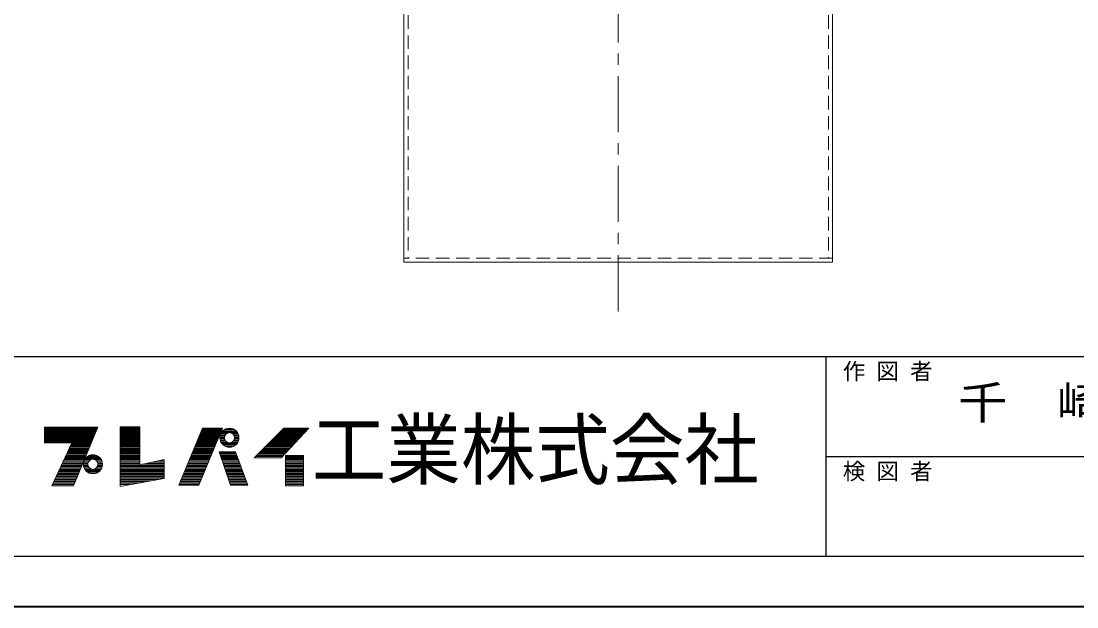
# Model space of a CAD drawing. Units: millimetres at full size, sheet at 1:8; details may follow other scales. Extents: x -1691 to 1549, y -1119 to 1129.
# Drawn here: x -47 to 706, y -1119 to -701 of the extents above; entities that cross this region are included whole.
import ezdxf
from ezdxf.enums import TextEntityAlignment as Align

# ---------------------------------------------------------------- set-up
doc = ezdxf.new("R2010")
doc.units = ezdxf.units.MM
doc.header["$LTSCALE"] = 8
doc.linetypes.add('CHAIN1', pattern=[8, 5, -1, 1, -1])
doc.linetypes.add('DASHED1', pattern=[1.8, 1.2, -0.6])
doc.layers.add('0-0_ﾚｲﾔ1', color=4, linetype='Continuous', lineweight=9)
doc.styles.add('ＭＳ ゴシック', font='')
doc.styles.get('ＭＳ ゴシック').set_extended_font_data('MS Gothic')

msp = doc.modelspace()

# ---------------------------------------------------------------- linework, layer by layer
at = {"layer": '0-0_ﾚｲﾔ1', "linetype": 'CHAIN1'}
msp.add_line((378.863, -907.909), (378.863, -173.109), dxfattribs=at)
at = {"layer": '0-0_ﾚｲﾔ1', "color": 7, "lineweight": 18}
for p, q in [((225.863, -424.409), (225.863, -872.909)), ((531.863, -424.409), (531.863, -872.909)), ((531.863, -872.909), (225.863, -872.909)), ((-30.795, -991.069), (7.133, -991.069)), ((-30.795, -991.405), (6.994, -991.405)), ((-30.795, -991.909), (6.785, -991.909)), ((-30.795, -992.413), (6.577, -992.413)), ((-30.795, -992.917), (6.369, -992.917)), ((-30.795, -993.589), (6.091, -993.589)), ((5.882, -994.093), (-30.795, -994.093)), ((-30.795, -994.597), (5.674, -994.597)), ((-9.963, -1032.397), (7.341, -990.565)), ((23.301, -990.397), (23.301, -1032.901)), ((37.245, -990.397), (23.301, -990.397)), ((23.301, -991.069), (37.245, -991.069)), ((23.301, -991.405), (37.245, -991.405)), ((23.301, -991.909), (37.245, -991.909)), ((23.301, -992.413), (37.245, -992.413)), ((23.301, -992.917), (37.245, -992.917)), ((23.301, -993.589), (37.245, -993.589)), ((23.301, -994.093), (37.245, -994.093)), ((23.301, -994.597), (37.245, -994.597)), ((81.933, -991.237), (65.133, -1032.061)), ((79.413, -1032.061), (96.381, -991.237)), ((80.551, -994.597), (94.985, -994.597)), ((80.758, -994.093), (95.194, -994.093)), ((80.966, -993.589), (95.404, -993.589)), ((81.242, -992.917), (95.683, -992.917)), ((81.449, -992.413), (95.877, -992.413)), ((81.657, -991.909), (96.102, -991.909)), ((81.933, -991.237), (96.381, -991.237)), ((95.778, -994.093), (106.729, -994.093)), ((96.343, -993.421), (106.164, -993.421)), ((97.316, -992.581), (105.191, -992.581)), ((98.496, -991.909), (104.01, -991.909)), ((136.701, -994.597), (154.749, -994.597)), ((137.205, -994.093), (155.217, -994.093)), ((137.709, -993.589), (155.685, -993.589)), ((138.213, -1012.405), (157.869, -991.237)), ((138.381, -992.917), (156.309, -992.917)), ((138.885, -992.413), (156.777, -992.413)), ((139.389, -991.909), (157.245, -991.909)), ((-30.795, -995.101), (5.465, -995.101)), ((-30.795, -995.605), (5.257, -995.605)), ((-30.795, -996.109), (5.048, -996.109)), ((-30.795, -996.445), (4.909, -996.445)), ((-30.795, -997.117), (4.631, -997.117)), ((-30.795, -997.621), (4.423, -997.621)), ((-30.795, -998.125), (4.214, -998.125)), ((-30.795, -998.629), (4.006, -998.629)), ((-30.795, -999.133), (3.797, -999.133)), ((-30.795, -999.637), (3.589, -999.637)), ((-30.795, -1000.141), (3.38, -1000.141)), ((-30.795, -1000.645), (3.172, -1000.645)), ((-30.795, -1001.149), (2.963, -1001.149)), ((-11.307, -1001.821), (-30.795, -1001.821)), ((-25.419, -1032.397), (-11.307, -1001.821)), ((2.477, -1002.325), (-11.539, -1002.325)), ((2.685, -1001.821), (-11.307, -1001.821)), ((23.301, -995.101), (37.245, -995.101)), ((23.301, -995.605), (37.245, -995.605)), ((23.301, -996.109), (37.245, -996.109)), ((23.301, -996.445), (37.245, -996.445)), ((23.301, -997.117), (37.245, -997.117)), ((23.301, -997.621), (37.245, -997.621)), ((23.301, -998.125), (37.245, -998.125)), ((23.301, -998.629), (37.245, -998.629)), ((23.301, -999.133), (37.245, -999.133)), ((23.301, -999.637), (37.245, -999.637)), ((23.301, -1000.141), (37.245, -1000.141)), ((23.301, -1000.645), (37.245, -1000.645)), ((23.301, -1001.149), (37.245, -1001.149)), ((23.301, -1001.821), (37.245, -1001.821)), ((23.301, -1002.325), (37.245, -1002.325)), ((77.37, -1002.325), (91.773, -1002.325)), ((77.578, -1001.821), (91.982, -1001.821)), ((77.854, -1001.149), (92.262, -1001.149)), ((78.062, -1000.645), (92.471, -1000.645)), ((78.269, -1000.141), (92.681, -1000.141)), ((78.477, -999.637), (92.89, -999.637)), ((78.684, -999.133), (93.1, -999.133)), ((78.909, -998.629), (93.309, -998.629)), ((79.099, -998.125), (93.519, -998.125)), ((79.306, -997.621), (93.728, -997.621)), ((79.514, -997.117), (93.937, -997.117)), ((79.79, -996.445), (94.217, -996.445)), ((79.928, -996.109), (94.356, -996.109)), ((80.136, -995.605), (94.566, -995.605)), ((80.343, -995.101), (94.775, -995.101)), ((94.453, -998.125), (97.653, -998.125)), ((94.487, -997.453), (97.717, -997.453)), ((94.506, -998.965), (97.753, -998.965)), ((94.624, -996.613), (97.986, -996.613)), ((94.664, -999.805), (98.069, -999.805)), ((94.938, -995.605), (98.683, -995.605)), ((94.938, -1000.645), (98.683, -1000.645)), ((95.249, -994.933), (99.589, -994.933)), ((95.342, -1001.485), (99.961, -1001.485)), ((95.906, -1002.325), (106.601, -1002.325)), ((107.165, -1001.485), (102.546, -1001.485)), ((107.258, -994.933), (102.918, -994.933)), ((107.569, -995.605), (103.824, -995.605)), ((107.569, -1000.645), (103.824, -1000.645)), ((107.843, -999.805), (104.437, -999.805)), ((107.883, -996.613), (104.521, -996.613)), ((108.001, -998.965), (104.754, -998.965)), ((108.02, -997.453), (104.79, -997.453)), ((104.853, -998.125), (108.053, -998.125)), ((128.973, -1002.325), (147.573, -1002.325)), ((129.477, -1001.821), (148.041, -1001.821)), ((130.149, -1001.149), (148.665, -1001.149)), ((130.653, -1000.645), (149.133, -1000.645)), ((131.157, -1000.141), (149.601, -1000.141)), ((131.661, -999.637), (150.069, -999.637)), ((132.165, -999.133), (150.537, -999.133)), ((132.669, -998.629), (151.005, -998.629)), ((133.173, -998.125), (151.473, -998.125)), ((133.677, -997.621), (151.989, -997.621)), ((134.181, -997.117), (152.409, -997.117)), ((134.853, -996.445), (153.033, -996.445)), ((135.189, -996.109), (153.345, -996.109)), ((135.693, -995.605), (153.813, -995.605)), ((136.197, -995.101), (154.281, -995.101)), ((-0.65, -1009.885), (-15.028, -1009.885)), ((-0.372, -1009.213), (-14.718, -1009.213)), ((-14.331, -1008.373), (-0.025, -1008.373)), ((0.253, -1007.701), (-14.02, -1007.701)), ((0.531, -1007.029), (-13.659, -1007.029)), ((-13.323, -1006.189), (0.878, -1006.189)), ((1.156, -1005.517), (-13.012, -1005.517)), ((1.504, -1004.677), (-12.625, -1004.677)), ((1.712, -1004.173), (-12.392, -1004.173)), ((1.99, -1003.501), (-12.082, -1003.501)), ((2.199, -1002.997), (-11.849, -1002.997)), ((23.301, -1002.997), (37.245, -1002.997)), ((23.301, -1003.501), (37.245, -1003.501)), ((23.301, -1004.173), (37.245, -1004.173)), ((23.301, -1004.677), (37.245, -1004.677)), ((23.301, -1005.517), (37.245, -1005.517)), ((23.301, -1006.189), (37.245, -1006.189)), ((23.301, -1007.029), (37.245, -1007.029)), ((23.301, -1007.701), (37.245, -1007.701)), ((23.301, -1008.373), (37.245, -1008.373)), ((23.301, -1009.213), (37.245, -1009.213)), ((23.301, -1009.885), (37.245, -1009.885)), ((74.259, -1009.885), (88.631, -1009.885)), ((74.541, -1009.213), (88.91, -1009.213)), ((74.877, -1008.373), (89.259, -1008.373)), ((75.158, -1007.701), (89.538, -1007.701)), ((75.435, -1007.029), (89.818, -1007.029)), ((75.78, -1006.189), (90.167, -1006.189)), ((76.057, -1005.517), (90.446, -1005.517)), ((76.403, -1004.677), (90.795, -1004.677)), ((76.61, -1004.173), (91.005, -1004.173)), ((76.887, -1003.501), (91.284, -1003.501)), ((77.094, -1002.997), (91.494, -1002.997)), ((93.92, -1008.373), (105.683, -1008.373)), ((94.212, -1009.213), (105.993, -1009.213)), ((94.445, -1009.885), (106.241, -1009.885)), ((96.51, -1002.997), (105.997, -1002.997)), ((97.838, -1004.005), (104.669, -1004.005)), ((99.434, -1004.677), (103.073, -1004.677)), ((114.357, -1031.893), (105.621, -1008.205)), ((121.413, -1009.885), (140.553, -1009.885)), ((122.085, -1009.213), (141.177, -1009.213)), ((122.925, -1008.373), (141.957, -1008.373)), ((123.597, -1007.701), (142.581, -1007.701)), ((124.269, -1007.029), (143.205, -1007.029)), ((125.109, -1006.189), (143.985, -1006.189)), ((125.781, -1005.517), (144.609, -1005.517)), ((126.621, -1004.677), (145.389, -1004.677)), ((127.125, -1004.173), (145.857, -1004.173)), ((127.797, -1003.501), (146.481, -1003.501)), ((128.301, -1002.997), (146.949, -1002.997)), ((-3.639, -1017.109), (-18.363, -1017.109)), ((-18.052, -1016.437), (-3.361, -1016.437)), ((-3.013, -1015.597), (-17.665, -1015.597)), ((-2.596, -1014.589), (-17.2, -1014.589)), ((-2.249, -1013.749), (-16.812, -1013.749)), ((-1.971, -1013.077), (-16.502, -1013.077)), ((-1.623, -1012.237), (-16.114, -1012.237)), ((-15.804, -1011.565), (-1.345, -1011.565)), ((-0.998, -1010.725), (-15.416, -1010.725)), ((-2.987, -1017.109), (0.213, -1017.109)), ((-2.953, -1016.437), (0.277, -1016.437)), ((-2.816, -1015.597), (0.546, -1015.597)), ((-2.502, -1014.589), (1.243, -1014.589)), ((-2.098, -1013.749), (2.521, -1013.749)), ((-1.662, -1013.077), (9.289, -1013.077)), ((-0.93, -1012.237), (8.557, -1012.237)), ((-0.124, -1011.565), (7.751, -1011.565)), ((1.472, -1010.725), (6.155, -1010.725)), ((9.725, -1013.749), (5.106, -1013.749)), ((10.129, -1014.589), (6.384, -1014.589)), ((10.443, -1015.597), (7.081, -1015.597)), ((10.58, -1016.437), (7.35, -1016.437)), ((7.413, -1017.109), (10.613, -1017.109)), ((23.301, -1010.725), (37.245, -1010.725)), ((23.301, -1011.565), (37.245, -1011.565)), ((23.301, -1012.237), (37.245, -1012.237)), ((23.301, -1013.077), (37.245, -1013.077)), ((23.301, -1013.749), (37.245, -1013.749)), ((23.301, -1014.589), (37.245, -1014.589)), ((23.301, -1015.597), (37.245, -1015.597)), ((23.301, -1016.437), (37.245, -1016.437)), ((23.301, -1017.109), (37.245, -1017.109)), ((54.549, -1017.109), (38.75, -1017.109)), ((54.549, -1016.437), (41.76, -1016.437)), ((54.549, -1015.597), (45.521, -1015.597)), ((54.549, -1014.589), (50.035, -1014.589)), ((71.287, -1017.109), (85.629, -1017.109)), ((71.563, -1016.437), (85.907, -1016.437)), ((71.909, -1015.597), (86.256, -1015.597)), ((72.324, -1014.589), (86.675, -1014.589)), ((72.669, -1013.749), (87.025, -1013.749)), ((72.946, -1013.077), (87.304, -1013.077)), ((73.291, -1012.237), (87.653, -1012.237)), ((73.568, -1011.565), (87.932, -1011.565)), ((73.914, -1010.725), (88.281, -1010.725)), ((94.737, -1010.725), (106.551, -1010.725)), ((95.029, -1011.565), (106.861, -1011.565)), ((95.263, -1012.237), (107.108, -1012.237)), ((95.555, -1013.077), (107.418, -1013.077)), ((95.788, -1013.749), (107.666, -1013.749)), ((96.08, -1014.589), (107.976, -1014.589)), ((96.43, -1015.597), (108.348, -1015.597)), ((96.722, -1016.437), (108.657, -1016.437)), ((96.956, -1017.109), (108.905, -1017.109)), ((118.893, -1012.405), (138.213, -1012.405)), ((119.733, -1011.565), (138.993, -1011.565)), ((120.573, -1010.725), (139.773, -1010.725)), ((141.237, -1011.565), (154.005, -1011.565)), ((141.237, -1012.237), (154.005, -1012.237)), ((141.237, -1013.077), (154.005, -1013.077)), ((141.237, -1013.749), (154.005, -1013.749)), ((141.237, -1014.589), (154.005, -1014.589)), ((141.237, -1015.597), (154.005, -1015.597)), ((141.237, -1016.437), (154.005, -1016.437)), ((141.237, -1017.109), (154.005, -1017.109)), ((-6.696, -1024.501), (-21.774, -1024.501)), ((-6.349, -1023.661), (-21.387, -1023.661)), ((-6.001, -1022.821), (-20.999, -1022.821)), ((-5.654, -1021.981), (-20.611, -1021.981)), ((-5.376, -1021.309), (-20.301, -1021.309)), ((-5.029, -1020.469), (-19.913, -1020.469)), ((-4.681, -1019.629), (-19.526, -1019.629)), ((-4.264, -1018.621), (-19.035, -1018.621)), ((-3.986, -1017.949), (-18.75, -1017.949)), ((-2.934, -1017.949), (0.313, -1017.949)), ((-2.816, -1018.621), (0.546, -1018.621)), ((-2.502, -1019.629), (1.243, -1019.629)), ((-2.098, -1020.469), (2.521, -1020.469)), ((-1.534, -1021.309), (9.161, -1021.309)), ((-0.93, -1021.981), (8.557, -1021.981)), ((0.124, -1022.821), (7.503, -1022.821)), ((1.994, -1023.661), (5.633, -1023.661)), ((9.725, -1020.469), (5.106, -1020.469)), ((10.129, -1019.629), (6.384, -1019.629)), ((10.443, -1018.621), (7.081, -1018.621)), ((10.561, -1017.949), (7.314, -1017.949)), ((23.301, -1017.949), (54.549, -1017.949)), ((23.301, -1018.621), (54.549, -1018.621)), ((23.301, -1019.629), (54.549, -1019.629)), ((23.301, -1020.469), (54.549, -1020.469)), ((23.301, -1021.309), (54.549, -1021.309)), ((23.301, -1021.981), (54.549, -1021.981)), ((23.301, -1022.821), (54.549, -1022.821)), ((23.301, -1023.661), (54.549, -1023.661)), ((23.301, -1024.501), (54.549, -1024.501)), ((68.245, -1024.501), (82.556, -1024.501)), ((68.59, -1023.661), (82.905, -1023.661)), ((68.936, -1022.821), (83.254, -1022.821)), ((69.282, -1021.981), (83.603, -1021.981)), ((69.558, -1021.309), (83.882, -1021.309)), ((69.904, -1020.469), (84.231, -1020.469)), ((70.249, -1019.629), (84.581, -1019.629)), ((70.664, -1018.621), (85, -1018.621)), ((70.941, -1017.949), (85.279, -1017.949)), ((97.248, -1017.949), (109.215, -1017.949)), ((97.481, -1018.621), (109.463, -1018.621)), ((97.831, -1019.629), (109.835, -1019.629)), ((98.123, -1020.469), (110.144, -1020.469)), ((98.397, -1021.309), (110.454, -1021.309)), ((98.649, -1021.981), (110.702, -1021.981)), ((98.941, -1022.821), (111.012, -1022.821)), ((99.233, -1023.661), (111.322, -1023.661)), ((99.525, -1024.501), (111.631, -1024.501)), ((141.237, -1017.949), (154.005, -1017.949)), ((141.237, -1018.621), (154.005, -1018.621)), ((141.237, -1019.629), (154.005, -1019.629)), ((141.237, -1020.469), (154.005, -1020.469)), ((141.237, -1021.309), (154.005, -1021.309)), ((141.237, -1021.981), (154.005, -1021.981)), ((141.237, -1022.821), (154.005, -1022.821)), ((141.237, -1023.661), (154.005, -1023.661)), ((141.237, -1024.501), (154.005, -1024.501)), ((-25.419, -1032.397), (-9.963, -1032.397)), ((-9.615, -1031.557), (-25.031, -1031.557)), ((-9.198, -1030.549), (-24.566, -1030.549)), ((-8.851, -1029.709), (-24.178, -1029.709)), ((-8.503, -1028.869), (-23.79, -1028.869)), ((-8.086, -1027.861), (-23.325, -1027.861)), ((-7.739, -1027.021), (-22.937, -1027.021)), ((-7.322, -1026.013), (-22.472, -1026.013)), ((-7.044, -1025.341), (-22.162, -1025.341)), ((23.301, -1025.341), (54.549, -1025.341)), ((23.301, -1026.013), (54.549, -1026.013)), ((23.301, -1027.021), (54.549, -1027.021)), ((23.301, -1027.861), (50.873, -1027.861)), ((23.301, -1028.869), (45.359, -1028.869)), ((23.301, -1029.709), (40.764, -1029.709)), ((23.301, -1030.549), (36.168, -1030.549)), ((23.301, -1031.557), (30.654, -1031.557)), ((79.413, -1032.061), (65.133, -1032.061)), ((65.341, -1031.557), (79.623, -1031.557)), ((65.756, -1030.549), (80.042, -1030.549)), ((66.101, -1029.709), (80.391, -1029.709)), ((66.447, -1028.869), (80.74, -1028.869)), ((66.862, -1027.861), (81.159, -1027.861)), ((67.207, -1027.021), (81.508, -1027.021)), ((67.622, -1026.013), (81.927, -1026.013)), ((67.899, -1025.341), (82.207, -1025.341)), ((99.816, -1025.341), (111.941, -1025.341)), ((100.05, -1026.013), (112.189, -1026.013)), ((100.4, -1027.021), (112.561, -1027.021)), ((100.749, -1027.861), (112.87, -1027.861)), ((101.043, -1028.869), (113.242, -1028.869)), ((101.334, -1029.709), (113.552, -1029.709)), ((101.626, -1030.549), (113.862, -1030.549)), ((101.977, -1031.557), (114.234, -1031.557)), ((102.093, -1031.893), (114.357, -1031.893)), ((141.237, -1025.341), (154.005, -1025.341)), ((141.237, -1026.013), (154.005, -1026.013)), ((141.237, -1027.021), (154.005, -1027.021)), ((141.237, -1027.861), (154.005, -1027.861)), ((141.237, -1028.869), (154.005, -1028.869)), ((141.237, -1029.709), (154.005, -1029.709)), ((141.237, -1030.549), (154.005, -1030.549)), ((141.237, -1031.557), (154.005, -1031.557))]:
    msp.add_line(p, q, dxfattribs=at)
at = {"layer": '0-0_ﾚｲﾔ1', "linetype": 'DASHED1'}
for p, q in [((228.863, -422.909), (228.863, -869.909)), ((528.863, -422.909), (528.863, -869.909)), ((531.863, -869.909), (225.863, -869.909))]:
    msp.add_line(p, q, dxfattribs=at)
at = {"layer": '0-0_ﾚｲﾔ1', "color": 6, "lineweight": 25}
for p, q in [((-71.137, -940.052), (1512.863, -940.052)), ((527.148, -1082.909), (527.148, -940.052)), ((527.148, -1011.481), (1512.863, -1011.481)), ((1512.863, -1082.909), (-71.137, -1082.909))]:
    msp.add_line(p, q, dxfattribs=at)
at = {"layer": '0-0_ﾚｲﾔ1', "color": 1, "lineweight": 40}
msp.add_line((1548.863, -1118.909), (-1691.137, -1118.909), dxfattribs=at)
at = {"layer": '0-0_ﾚｲﾔ1', "color": 7, "lineweight": 18}
for points in [[(-30.795, -1001.821), (-30.795, -990.565), (7.341, -990.565)], [(23.301, -1032.901), (54.549, -1027.189), (54.549, -1013.581), (37.245, -1017.445), (37.245, -990.397)], [(118.893, -1012.405), (140.061, -991.237), (157.869, -991.237)], [(102.093, -1031.893), (93.861, -1008.205), (105.621, -1008.205)]]:
    msp.add_lwpolyline(points, dxfattribs=at)
msp.add_lwpolyline([(141.237, -1010.725), (141.237, -1032.397), (154.005, -1032.397), (154.005, -1010.725)], close=True, dxfattribs=at)
for centre, radius in [((101.253, -998.125), 6.8), ((101.253, -998.125), 3.6), ((3.813, -1017.109), 6.8), ((3.813, -1017.109), 3.6)]:
    msp.add_circle(centre, radius, dxfattribs=at)

# ---------------------------------------------------------------- texts
at = {"layer": '0-0_ﾚｲﾔ1', "color": 7, "style": 'ＭＳ ゴシック'}
for s, p in [('作 図 者', (539.148, -960.052)), ('検 図 者', (539.148, -1031.481))]:
    msp.add_text(s, height=11.73, dxfattribs=at).set_placement(p, align=Align.BOTTOM_LEFT)
for s, height, width, p in [('千\u3000崎', 23.46, 1.1, (621.434, -991.766)), ('工業株式会社', 41.06, 0.95, (160.005, -1039.481))]:
    msp.add_text(s, height=height, dxfattribs=dict(at, width=width)).set_placement(p, align=Align.BOTTOM_LEFT)

doc.saveas('drawing.dxf')
